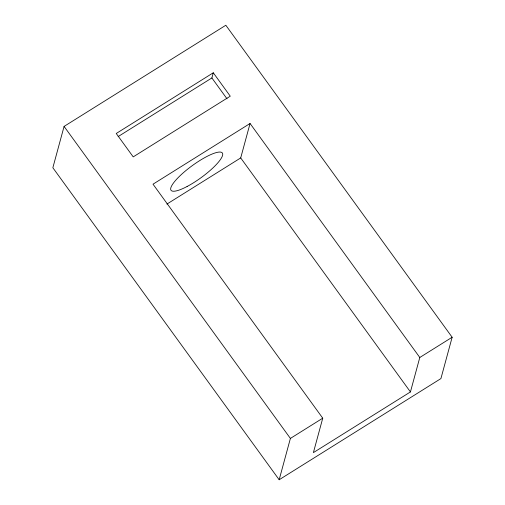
<?xml version="1.0" encoding="UTF-8"?>
<svg xmlns="http://www.w3.org/2000/svg" width="505" height="505" viewBox="0 0 505 505"><rect width="100%" height="100%" fill="white"/><g stroke="black" fill="none" stroke-linecap="round" stroke-linejoin="round"><path stroke-width="0.76" d="M64.084 126.414L52.855 167.748L279.17 479.75L440.916 378.586L452.145 337.252L225.83 25.25L64.084 126.414L290.4 438.422L279.17 479.75M118.157 136.571L211.879 77.953L213.287 72.783L230.261 96.184L133.213 156.885L116.238 133.484L213.287 72.783M166.921 204.077L240.702 157.926L250.063 123.485L419.794 357.483L410.439 391.93L313.39 452.625L322.745 418.184L153.015 184.186L250.063 123.485M290.4 438.422L322.745 418.184M419.794 357.483L452.145 337.252M211.879 77.953L227.016 98.822M240.702 157.926L410.439 391.93M187.102 186.49A31.727 7.461 -36 0 0 222.465 153.173A31.727 7.461 -36 0 0 180.512 175.311A31.727 7.461 -36 0 0 187.102 186.49"/></g></svg>
